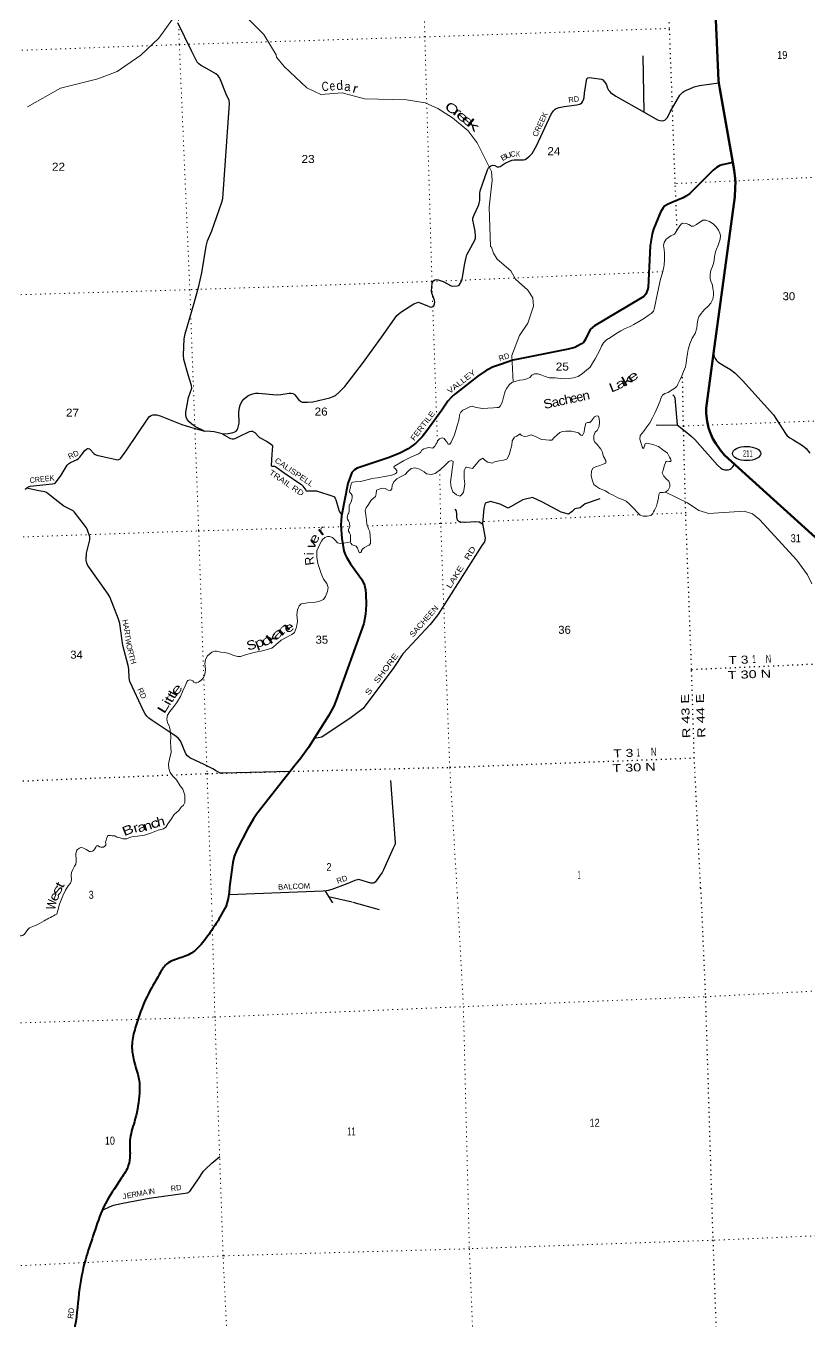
# Model space of a CAD drawing. Header units: feet. Extents: x 733631 to 986127, y 195788 to 388968.
# Drawn here: x 894360 to 911496, y 238528 to 266860 of the extents above; entities that cross this region are included whole.
import ezdxf
from ezdxf.enums import TextEntityAlignment as Align

# ---------------------------------------------------------------- set-up
doc = ezdxf.new("R2010")
doc.units = ezdxf.units.FT
doc.header["$LTSCALE"] = 70
doc.linetypes.add('DOTTED', pattern=[1.5, 0.3, -1.2])
for name, color, linetype, lineweight in [('17', 7, 'Continuous', 25), ('23', 7, 'Continuous', 70), ('26', 7, 'Continuous', 40), ('29', 7, 'Continuous', 25), ('39', 7, 'Continuous', 13), ('6', 7, 'DOTTED', 25), ('7', 7, 'DOTTED', 13)]:
    doc.layers.add(name, color=color, linetype=linetype, lineweight=lineweight)
for name, color, linetype in [('27', 7, 'Continuous'), ('30', 7, 'Continuous'), ('41', 7, 'Continuous')]:
    doc.layers.add(name, color=color, linetype=linetype)

msp = doc.modelspace()

# ---------------------------------------------------------------- linework, layer by layer
at = {"layer": '17'}
msp.add_ellipse((910128.92, 257505.9), major_axis=(309.24, -1), ratio=0.500121, dxfattribs=at)
at = {"layer": '23'}
for points in [[(909372.87, 268821.55), (909512.56, 265662.67), (909520.77, 265615.36)], [(909520.77, 265615.36), (909543.53, 265484.31), (909823.91, 263873.41)], [(909823.91, 263873.41), (909852.92, 263706.75), (909876.77, 263523.03), (909882.39, 263449.97), (909878.47, 263317.45), (909869.51, 263121.39), (909404, 259692.64)], [(909404, 259692.64), (909241.79, 258497.9), (909240.91, 258380.98), (909265.91, 258212.07), (909297.37, 258065.54), (909337.21, 257952.83), (909391.48, 257830.13), (909453.57, 257722.1), (909551.46, 257585.31), (909647.59, 257472.99), (912165.43, 255190.39)]]:
    msp.add_lwpolyline(points, dxfattribs=at)
at = {"layer": '26'}
msp.add_line((898584.64, 247315.24), (898732.99, 247580.58), dxfattribs=at)
msp.add_lwpolyline([(909823.91, 263873.41), (909595.93, 263823.72), (909542.67, 263807.68), (909472.36, 263764.71), (909397.35, 263702.83), (909248.48, 263555.42), (908887.86, 263196.62), (908813.78, 263140.85), (908739.93, 263101.71), (908489.67, 262995.1), (908409.37, 262961), (908334.87, 262913.94), (908302.65, 262882.31), (908241.67, 262781.71), (908089.21, 262410.21), (908059.43, 262309.71), (908020.36, 262047.33), (907974.06, 261140.02), (907962.05, 261083.92), (907922.97, 260993.01), (907878.58, 260943.31), (907809.27, 260899.99), (906802.33, 260299.75), (906760.83, 260268.87), (906708.05, 260219.91), (906597.94, 259993.48), (906558.62, 259937.27), (906513.69, 259903.55), (906437.85, 259858.59), (906371.83, 259824.13), (906226.5, 259787.86), (905129.13, 259571.95), (905016.63, 259545.56), (904741.26, 259453.7), (904567.46, 259392.13), (904500.06, 259361.22), (904429.85, 259324.69), (904249.51, 259194.57), (903747.39, 258801.97), (903674.37, 258740.15), (903588.76, 258649.75), (903456.72, 258456.88), (903132.34, 257998.27), (903028.72, 257870.45), (902890.81, 257734.12), (902722.31, 257610.47), (902538.63, 257514.59), (902305.78, 257421.04), (901604.62, 257184.64), (901548.39, 257149.61), (901491.04, 257089.61), (901400.1, 256850.6), (901268.09, 256143.34), (901253.51, 255941.24), (901270.36, 255648.98), (901318.09, 255379.21), (901343.38, 255294.9), (901372.04, 255237.31), (901463.61, 255089.05), (901711.77, 254751.76), (901769.7, 254625.86), (901787.11, 254524.92), (901795.07, 254435.63), (901801.14, 254198.95), (901787.05, 253989.38), (901752.36, 253789.78), (901149.58, 252113.81), (901093.73, 251976.27), (900976.97, 251764.06), (900545.77, 251074.05), (900376.78, 250843.36), (900244.96, 250680.75), (899411.17, 249624.01), (899336.01, 249515.05), (899208, 249288.11), (898978.67, 248854.03), (898919.68, 248691.05), (898887.2, 248562.36), (898812.96, 248027.85), (898807.35, 247909.82), (898784.88, 247769.32), (898734, 247584.27)], dxfattribs=at)
msp.add_spline([(898584.64, 247315.24), (898418.97, 247068.52), (898195.58, 246767.79), (898015.06, 246598.29), (897737.86, 246471.12), (897434.8, 246334.75), (897278.76, 246111.72), (897010.71, 245627.11), (896753.17, 244942.83), (896681.46, 244587.98), (896713.33, 244265.89), (896843.47, 243721.62), (896837.18, 243442.36), (896733.58, 242888.02), (896634.05, 242475.37), (896637.28, 242162.16), (896600.72, 241930.12), (896454.72, 241661.02), (896060.2, 241017.33), (895848.14, 240450.23), (895685.55, 239954), (895534.34, 239237.9), (895434.01, 238416.85), (895358.19, 238063.84), (895107.73, 237070.55), (894996.15, 236798.9), (894497.42, 235995.05), (893895.04, 235065.45), (893730.55, 234803.64), (893715.68, 234726.18), (893731.33, 234595.45), (893762.94, 234374.43), (893820.83, 233962.5), (893915.26, 233451.05), (894263.48, 233047.57), (894263.39, 233049.59), (894697.91, 232752.93), (895083.67, 232605.79), (895402.81, 232506.33), (895814.81, 232311.8), (896209.92, 232039.72), (896629.8, 231885.28)], degree=3, dxfattribs=at)
at = {"layer": '29'}
for p, q in [((907886.02, 264970.3), (907862.47, 266205.25)), ((908149.14, 258124.73), (908609.5, 258131.48)), ((900907.72, 247934.53), (901064.49, 247678.89)), ((900979.93, 247816.77), (901498, 247696.49)), ((901514.67, 247692.62), (902088.93, 247528.65))]:
    msp.add_line(p, q, dxfattribs=at)
for points in [[(898654.99, 257935.28), (898479, 257981.61), (898400.05, 257990.33), (898270.28, 257996.19), (898068.03, 258092.84), (897987.91, 258150.53), (897929.54, 258201.05), (897889.69, 258252.3), (897863.13, 258301.66), (897856.03, 258364.24), (897855.54, 258409.87), (897918.46, 258730.06), (897988.4, 258931.98), (897982.11, 258991.09), (897909.87, 259223.68), (897816.16, 259562.14), (897806.26, 259657.17), (897825.23, 260017.87), (897844.43, 260126.01), (898034.27, 260769.91), (898137.09, 261135.58), (898211.61, 261461.63), (898301.53, 262044.47), (898333.69, 262159.27), (898430.34, 262375.04), (898643.05, 263005.88), (898667.6, 263085.69), (898815.66, 265161.27), (898808, 265234.69), (898758.84, 265328.02), (898603.1, 265713.09), (898565.16, 265770.04), (898512.3, 265814.7), (898327.25, 265921.11), (898178.12, 266001.64), (898140.18, 266028.22), (898109.85, 266068.37), (897982.3, 266316.55), (897683.18, 266925.82)], [(904160.66, 262504.51), (904139.26, 262611.91), (904139.18, 262635.76), (904141.08, 262652.84), (904165.85, 262726.05), (904262.5, 262931.91), (904280.26, 262981.35), (904290.96, 263038.22), (904289.72, 263195.52), (904298.55, 263254.64), (904455.79, 263709.28), (904482.59, 263752.01), (904503.46, 263776.69), (904535.71, 263799.47), (904579.89, 263811.78), (904619.19, 263807.07), (904672.31, 263776.69), (904705.01, 263773.19), (904734.92, 263784.29), (904822.76, 263841.12), (904848.75, 263856.43), (904937.92, 263903.89), (904996.32, 263923.73), (905042.27, 263930.46), (905245.28, 263928.57), (905282.31, 263938.92), (905315.47, 263957.04), (905379.98, 264012.1), (905433.2, 264070.89), (905533.92, 264236.84), (905854.71, 264927.1), (905903.62, 265003.07), (905937.77, 265039.13), (905958.64, 265052.42), (906025.05, 265073.31), (906134.94, 265097.29), (906412.08, 265130.26), (906474.69, 265147.34), (906495.56, 265156.84), (906520.22, 265175.82), (906544.89, 265213.79), (906558.17, 265240.37), (906573.23, 265296.95), (906578.66, 265389.95), (906623.37, 265666.24), (906634.06, 265701.67), (906657.01, 265720.21), (906683.39, 265728.25), (906743.64, 265724.2), (906952.8, 265692.18), (906980.17, 265678.65), (907011.61, 265646.62), (907038.17, 265610.55), (907060.16, 265573.45), (907083.71, 265500.44), (907106.4, 265456.61), (907127.34, 265428.3), (907152.01, 265403.63), (907268.7, 265320.93), (907883.81, 264974.23)], [(907886.02, 264970.3), (908180.31, 264807.53), (908239.13, 264788.54), (908296.04, 264784.74), (908335.89, 264798.03), (908371.67, 264829.36), (908394.7, 264858.78), (908455.17, 264976.37), (908668.81, 265347.14), (908734.31, 265409.32), (908776.05, 265435.9), (908897.76, 265492.79), (908980.95, 265527.02), (909094.7, 265552.27), (909520.77, 265615.36)], [(898654.99, 257935.28), (898787.08, 257946.66), (898893.32, 257967.55), (898933.17, 257982.73), (898958.8, 257997.67), (898982.49, 258022.6), (898999.57, 258051.07), (899022.76, 258172.01), (899020.83, 258411.87), (899033.72, 258512.39), (899048.89, 258561.75), (899083.04, 258645.27), (899133.53, 258701.37), (899215.85, 258766.77), (899261.39, 258791.48), (899322.09, 258812.33), (899384.71, 258825.65), (899446.3, 258826.68), (899840.04, 258789.58), (899936.58, 258794.83), (900116.79, 258825.32), (900166.37, 258827.55), (900198.62, 258821.86), (900228.97, 258802.87), (900246.05, 258785.79), (900321.94, 258685.17), (900373.16, 258643.41), (900403.52, 258632.02), (900431.6, 258628.1), (900523.05, 258628.22), (900634.98, 258639.49), (901006.84, 258723.14), (901084.62, 258749.71), (901130.16, 258776.29), (901206.05, 258837.04), (901339.19, 258972.38), (901722.05, 259471.94), (902147.01, 260058.12), (902476.98, 260524.99), (902560.67, 260598.76), (902849.99, 260778.09), (902924.94, 260811.38), (902949.6, 260813.28), (902967.54, 260809.72), (903128.52, 260740.52), (903198.14, 260712.67), (903236.08, 260708.87), (903262.9, 260718.48), (903283.51, 260739.25), (903300.59, 260777.21), (903304.38, 260815.18), (903296.24, 260859.15), (903244.25, 261010), (903236.08, 261054.38), (903245.24, 261231.84), (903266.44, 261270.8), (903279.72, 261285.99), (903310.07, 261304.97), (903344.25, 261311.01), (903376.48, 261306.87), (903489.82, 261267.31), (903662.96, 261172.08), (903692.71, 261167.77), (903795.76, 261170.18), (903828.02, 261177.78), (903841.19, 261186.71), (903892.52, 261274.6), (903905.04, 261322.74), (903964.65, 261664.23), (903991.19, 261796.66), (904009.77, 261851.82), (904179.59, 262170.16), (904194.2, 262214.31), (904197.99, 262252.28), (904187.83, 262368.15), (904160.66, 262504.51)], [(909404, 259692.64), (909419.67, 259626.54), (909440.54, 259580.98), (909469, 259541.12), (909498.46, 259513.72), (909636.17, 259425.3), (909778.24, 259345.59), (909868.07, 259270.64), (910036.01, 259102.96), (910717.93, 258350.01), (910977.24, 257940.81), (911019.46, 257894.1), (911072.1, 257845.89), (911136.83, 257808.77), (911351.4, 257677.51), (911428.77, 257614.29), (911511.18, 257511.47)], [(908515.54, 258790.47), (908544.14, 258759.02), (908559.26, 258723.92), (908609.5, 258131.48)], [(894343.74, 256722.16), (894371.26, 256748.74), (894400.66, 256767.72), (894415.84, 256776.26), (894455.75, 256788.03), (894945.2, 256839.89), (894985.05, 256849.38), (894998.33, 256858.87), (895032.47, 256893.04), (895128.03, 257032.74), (895260.14, 257248.04), (895295.23, 257282.41), (895336.03, 257312.59), (895480.22, 257375.24), (895511.6, 257397.23), (895539.04, 257422.7), (895604.57, 257516.45), (895645.28, 257563.18), (895687.02, 257603.04), (895707.89, 257612.53), (895722.83, 257614.65), (895747.73, 257606.84), (895764.81, 257595.45), (895842.59, 257506.22), (895876.76, 257484.63), (895908.99, 257472.06), (896075.31, 257431.28), (896335.87, 257373.34), (896375.71, 257369.55), (896395.25, 257373.43), (896421.24, 257388.53), (896436.42, 257401.82), (896568.4, 257585.06), (897034.25, 258282.01), (897066.3, 258316.84), (897098.55, 258339.62), (897134.6, 258352.91), (897159.86, 258354.34), (897218.08, 258351.02), (897298.37, 258330.48), (897774.35, 258140.69), (897957.99, 258083.35), (898270.28, 257996.19)], [(908609.5, 258131.48), (908785.99, 257994.43), (908911.23, 257893.37), (908992.92, 257814.43), (909489.58, 257252.57), (909561.96, 257183.38), (909603.7, 257162.5), (909644.11, 257150.81), (909692.86, 257145.42), (909728.91, 257149.21), (909766.85, 257164.4), (909788.26, 257175.6), (909823.77, 257211.86), (909866.91, 257274.16)], [(898654.99, 257935.28), (898804.15, 257847.95), (898838.3, 257834.66), (898870.47, 257826.24), (898908.5, 257825.17), (898938.86, 257832.76), (899043.02, 257888.63), (899253.8, 257988.44), (899280.36, 257996.04), (899312.28, 257995.81), (899342.97, 257980.85), (899367.63, 257961.87), (899447.47, 257877.03), (899471.98, 257859.35), (899638.78, 257766.88), (899709.13, 257718.87), (899743.28, 257692.29), (899752.77, 257679), (899752.82, 257667.28), (899737.42, 257491.15), (899728.1, 257244.27), (899744.38, 257231.36), (899798.3, 257227.18), (899827.89, 257217.06), (900008.22, 257084.22), (900394.03, 256820.92), (900408.26, 256807.64), (900418.53, 256794.63), (900481.3, 256701.32), (900491.74, 256691.84), (900506.78, 256685.78), (900690, 256691.84), (900716.61, 256689.4), (901077.75, 256574.98), (901094.11, 256566.55), (901104.54, 256557.05), (901125.41, 256532.37), (901151.5, 256473.52), (901206.21, 256268.36), (901213.64, 256246.67), (901224.07, 256229.58), (901271.38, 256160.98)], [(900143.47, 250552.12), (898675.89, 250512.45), (898609.26, 250516.17), (898505.95, 250570.84), (898452.93, 250608.58), (898260.21, 250706.57), (898053.8, 250795.86), (897948.38, 250852.37), (897895.26, 250894.15), (897861.11, 250939.7), (897741.7, 251221.04), (897701.76, 251273.83), (897643.67, 251323.39), (897470.5, 251434.38), (897123.86, 251662.38), (897051.02, 251716.15), (897007.38, 251761.71), (896971.34, 251809.17), (896933.25, 251879.43), (896636.55, 252521.08), (896618.46, 252589.39), (896610.87, 252786.82), (896594.82, 252870), (896482.07, 253306.39), (896411.42, 253789.08), (896387, 253884.08), (896193.49, 254370.06), (896146.04, 254450.32), (895713.84, 255055.47), (895690.73, 255108.53), (895677.45, 255174.97), (895684.31, 255322.29), (895759.03, 255617.29), (895760.93, 255649.56), (895755, 255684.46), (895702.12, 255848.9), (895686.94, 255879.27), (895666.94, 255910.27), (895413.76, 256232.37), (895396.69, 256249.46), (895376.7, 256261.85), (895192.45, 256352.16), (895055.95, 256456.77), (894850.29, 256627.24), (894809.94, 256651.11), (894770.61, 256667.1), (894640.5, 256687.66), (894372.1, 256749.28)], [(906914.62, 256515.28), (906592.89, 256407.7), (906486.42, 256316.09), (906370.17, 256298.64), (906314.57, 256239.62), (906234.79, 256179.48), (906069.18, 256220.25), (905664.21, 256443.55), (905443.19, 256542.25), (905235.68, 256492.36), (904909.62, 256309.97), (904733.63, 256396.63), (904522.79, 256453.46), (904407.25, 256421.92), (904377.03, 256299.54), (904348.75, 255977.64), (904405.39, 255653.6), (904391.39, 255570.28), (904334.78, 255491.05), (903372.87, 253974.78), (903203.65, 253765.34), (902603.72, 253124.72), (902408.92, 252821.36), (901741.01, 251925.56), (901475.99, 251733.89), (900833.24, 251303.01), (900671.47, 251275.2)], [(904351.21, 255963.55), (904278.33, 256000.92), (904200.32, 256008.98), (904095.05, 256003.07), (903930.74, 255996.19), (903876.84, 256006.43), (903830.3, 256015.76), (903801.5, 256049.59), (903790.32, 256116), (903789.36, 256174.51), (903780.03, 256251.03), (903751.17, 256288.9)], [(902336.97, 250350.01), (902441.22, 248995.79), (902439.02, 248967.29), (902431.44, 248944.51), (902398.82, 248874.87), (902184.8, 248395.88), (902152.97, 248341.3), (901999.86, 248132.61), (901979.91, 248116.83), (901960.94, 248109.23), (901938.17, 248105.44), (901904.07, 248110.05), (901664.21, 248181.66), (901638.41, 248185.17), (901611.85, 248183.27), (901559.85, 248168.79), (901399.89, 248096.89), (901052.87, 247970), (900970.6, 247945.97), (900928.87, 247938.38), (900867.02, 247931.19), (898804.7, 247854.1)], [(896033.71, 240952.32), (896188.06, 241030.71), (896278.92, 241065.34), (896482.26, 241108.62), (897053.36, 241216.84), (897892.7, 241333.72), (897944.61, 241364.02), (897974.9, 241402.98), (898122, 241619.41), (898243.14, 241805.55), (898295.06, 241861.82), (898429.18, 241983.02), (898606.56, 242125.87)]]:
    msp.add_lwpolyline(points, dxfattribs=at)
at = {"layer": '39'}
for points in [[(897570.63, 267009.4), (897268.02, 266593.45), (896871.39, 266215.78), (896356.21, 265858.52), (895933.92, 265698.41), (895118.1, 265497.05), (894394.79, 265089.18)], [(905023.88, 259066.95), (904991.28, 259651.33), (905158.53, 260086.94), (905341.03, 260354.98), (905468.75, 260730.13), (905452.83, 260914.46), (905345.3, 261078.2), (905074.85, 261319.49), (904966.64, 261500.05), (904670.33, 261757.07), (904589.31, 261888.3), (904550.29, 262021.27), (904524.43, 262037.03), (904498.03, 262893.54), (904558.1, 263484.55), (904550.27, 263677.62), (904230.54, 264303.64), (904034.99, 264564.76), (903695.67, 264845.25), (903376.22, 265050.88), (903093.74, 265173.93), (902687.39, 265241.49), (901770.05, 265263.08), (901277.05, 265394.4), (900816.05, 265358.82), (900507.35, 265506.02), (900009.09, 265973.45), (899841.07, 266176.83), (899839.01, 266227.2), (899568.76, 266670.26), (899174.3, 267066.21)], [(905940.1, 259160.75), (906055.61, 259146.46), (906136.64, 259137.06), (906245.36, 259144.76), (906341.71, 259160.12), (906443.64, 259189.8), (906540.25, 259257.67), (906622.67, 259327.08), (906705.17, 259394.48), (906758.84, 259479.08), (906813.98, 259579.89), (906863.35, 259672.43), (906914.8, 259763.01), (906954.01, 259857.23), (907000.02, 259929.46), (907064.45, 259994.23), (907151.59, 260043.6), (907267.95, 260124.26), (907376.65, 260192.54), (907471.85, 260242.18), (907583.38, 260286.32), (907662.59, 260331.4), (907785.34, 260402.17), (907892.16, 260466.34), (907977.01, 260523.72), (908042.18, 260566.3), (908092.9, 260618.5), (908112.63, 260691.86), (908133.1, 260803.62), (908153.64, 260913.36), (908194.45, 261080.33), (908239.96, 261287.84), (908293.87, 261485.54), (908323.47, 261625.88), (908335.47, 261749.47), (908331.07, 261880.59), (908324.19, 261965.18), (908313.15, 262053.66), (908322.88, 262124.67), (908366.94, 262194.81), (908467.51, 262264.84), (908548.87, 262305.94), (908625.78, 262419.6), (908663.93, 262485.51), (908700.88, 262527.14), (908722.45, 262546.04), (908807.51, 262536.78), (908866.65, 262518.58), (908920.48, 262477.98), (908962.95, 262475.37), (909034.3, 262514.12), (909172.42, 262607.62), (909234.98, 262607.7), (909314.68, 262578.07), (909397.14, 262526.32), (909459.85, 262461.79), (909510.73, 262388.78), (909540.98, 262329.21), (909557.05, 262271.19), (909547.46, 262196.14), (909529.47, 262130.92), (909507.51, 262063.54), (909472.19, 261973.49), (909447.95, 261914.11), (909429.16, 261812.51), (909415.6, 261735.31), (909401.91, 261662.15), (909381.9, 261596.85), (909355.78, 261533.37), (909339.53, 261476.28), (909329.6, 261411.32), (909328.14, 261334.54), (909344.49, 261268.44), (909374.47, 261216.95), (909391.69, 261124.63), (909402.8, 261034.13), (909401, 260967.42), (909387.65, 260884.18), (909348.16, 260798.03), (909278.16, 260718.94), (909203.59, 260655.85), (909133.8, 260570.7), (909085.77, 260498.41), (909061.94, 260426.92), (909046.97, 260331.51), (909041.82, 260244.49), (909003.14, 260134.14), (908933.96, 260030.84), (908889.64, 259908.19), (908847.41, 259783.58), (908838.22, 259696.43), (908819.3, 259598.86), (908806.76, 259491.41), (908789.58, 259401.97), (908750.56, 259301.71), (908709.33, 259207.43), (908671.78, 259123.37), (908626.79, 259020.88), (908600.26, 258969.5), (908535.23, 258922.89), (908466.23, 258874.12)], [(901465.4, 255571.12), (901462.14, 255728.53), (901442.57, 255770.28), (901415.01, 255809.74), (901417.76, 255848.2), (901448.32, 255899.72), (901439.23, 255990.29), (901415.7, 256029.89), (901394.19, 256069.55), (901390.96, 256105.79), (901399.82, 256142.44), (901408.47, 256185.14), (901427.89, 256208.01), (901435, 256236.52), (901431.35, 256345.45), (901434.5, 256371.81), (901474.33, 256447.87), (901492.86, 256496.96), (901501.45, 256541.68), (901496, 256583.9), (901478.52, 256623.7), (901449.29, 256653.01), (901440.48, 256674.93), (901461.22, 256778.62), (901480.55, 256864.09), (901514.34, 256879.36), (901564.6, 256885.09), (901689.38, 256895.34), (901757.3, 256915.8), (901863.46, 256939.57), (901929.51, 256955.92), (902049.98, 256974.11), (902206.34, 257005.62), (902334.87, 257024.08), (902408.85, 257044.74), (902440.63, 257059.95), (902460.38, 257072.73), (902477.71, 257097.55), (902476.69, 257127.8), (902449, 257171.3), (902418.02, 257192.47), (902407.53, 257204.24), (902411.02, 257220.51), (902424.8, 257231.07), (902620.77, 257344.69), (902797.33, 257435.45), (902948.57, 257499.1), (902989.96, 257528.76), (903024.55, 257580.41), (903064.05, 257605.98), (903119.88, 257626.03), (903174.11, 257633.91), (903220.74, 257627.4), (903261.26, 257622.7), (903304.19, 257666.56), (903338.91, 257714.17), (903360.01, 257747.19), (903368.87, 257783.84), (903411.93, 257823.66), (903467.63, 257847.75), (903510.57, 257831.02), (903546.59, 257779.72), (903569.51, 257758.28), (903597.34, 257710.75), (903637.66, 257712.1), (903664.46, 257755.41), (903739.74, 257917.48), (903841.19, 258262.18), (903848.29, 258351.28), (903872.6, 258408.64), (903917.61, 258450.54), (903967.19, 258476.44), (904028.74, 258506.79), (904090.48, 258531.08), (904126.43, 258542.38), (904189.73, 258520.28), (904264.85, 258506.65), (904348.04, 258493.29), (904463.01, 258495.14), (904591.82, 258505.53), (904660.28, 258509.85), (904706.51, 258515.44), (904739.9, 258542.82), (904781.54, 258625), (904806.04, 258736.89), (904847.94, 258871.59), (904884.14, 258935.41), (904930.08, 259009.65), (904995.11, 259056.27), (905066.87, 259082.91), (905156.77, 259110.17), (905237.27, 259116.92), (905321.32, 259137.92), (905382.86, 259168.26), (905431.5, 259222.4), (905489.14, 259248.57), (905559.76, 259248.93), (905649.47, 259221.65), (905719.16, 259189.67), (905819.01, 259160.71), (905940.1, 259160.75)], [(908466.23, 258874.12), (908410.74, 258843.98), (908340.86, 258821.43), (908289.6, 258785.38), (908259.11, 258731.85), (908235.41, 258656.33), (908175.3, 258523.04), (908117.14, 258391.84), (908072.28, 258285.32), (908013.31, 258178.33), (907947.68, 258089.28), (907897.64, 258016.92), (907851.29, 257954.78), (907800.64, 257900.57), (907795.22, 257821.63), (907820.78, 257721.51), (907841.35, 257649.5), (907862.66, 257615.89), (907876.23, 257632.5), (907891.27, 257665.32), (907911.69, 257718.51), (907937.42, 257733.51), (907982.17, 257722.9), (908079.74, 257701.95), (908200.23, 257659.55), (908293.58, 257583.93), (908396.74, 257516.72), (908409.85, 257486.87), (908440.1, 257427.3), (908463.56, 257389.72), (908472.43, 257365.79), (908474.99, 257349.72), (908465.59, 257329.21), (908431.25, 257330.07), (908398.8, 257335.04), (908368.56, 257334.02), (908358.75, 257325.61), (908351.37, 257305.17), (908331.09, 257247.94), (908302.29, 257143.98), (908284.22, 257080.77), (908316.83, 257011.19), (908371.41, 256948.4), (908427.59, 256897.78), (908447.83, 256835.86), (908447.85, 256775.28), (908409.83, 256705.34), (908348.9, 256656.84), (908302.67, 256651.25), (908264.17, 256656.01), (908230.03, 256650.82), (908211.23, 256609.8), (908203.59, 256536.84), (908180.56, 256441.16), (908155.32, 256351.45), (908115.69, 256269.34), (908094.74, 256232.28), (908067.94, 256188.97), (908030.99, 256147.34), (907950.56, 256138.58), (907868.05, 256131.77), (907839.42, 256142.92), (907800.58, 256157.77), (907738.22, 256212.22), (907656.15, 256312.45), (907564.48, 256398.22), (907489.74, 256460.33), (907409.77, 256498.03), (907309.58, 256537.07), (907206.76, 256594.2), (907114.56, 256635.53), (907042.11, 256689.63), (906909.13, 256743.73), (906843.27, 256781.9), (906783.32, 256824.31), (906758.3, 256908.29), (906730.53, 257014.39), (906735.14, 257117.53), (906767.18, 257185.25), (906822.6, 257217.41), (906914.45, 257246.75), (906988.29, 257271.45), (907046, 257295.6), (907050.09, 257354.31), (907000.75, 257441.5), (906964.91, 257547.33), (906940.77, 257605.08), (906938.82, 257603), (906858.84, 257701.28), (906806.62, 257754.05), (906782.62, 257807.77), (906787.7, 257896.79), (906813.42, 257972.38), (906860.51, 258012.33), (906900.07, 258096.46), (906912.95, 258193.83), (906900.23, 258272.16), (906888.33, 258326.29), (906847.74, 258333), (906798.09, 258309.11), (906736.43, 258222.22)], [(906736.43, 258222.22), (906699.28, 258186.64), (906646.87, 258184.88), (906613.07, 258169.61), (906582.93, 258045.41), (906571.19, 257974.33), (906541.37, 257900.63), (906504.95, 257903.44), (906450.72, 257956.14), (906361.01, 257983.42), (906294.01, 257995.3), (906237.5, 257995.42), (906173, 257993.25), (906098.48, 257988.73), (906044.8, 257964.71), (905983.93, 257914.19), (905919.37, 257853.46), (905864.62, 257801.13), (905808.25, 257797.21), (905735.34, 257804.86), (905642.14, 257815.86), (905554.11, 257853.29), (905472.13, 257890.92), (905416.89, 257913.3), (905327.06, 257884.02), (905264.64, 257879.91), (905199.05, 257910.01), (905171.96, 257935.35), (905098.87, 257888.47), (905047.34, 257860.48), (904999.45, 257784.15), (904988.65, 257684.83), (904956.56, 257558.55), (904937.03, 257479.13), (904885.78, 257382.49), (904811.81, 257361.83), (904717.47, 257346.54), (904615.21, 257326.95), (904559.71, 257296.81), (904468.19, 257317.96), (904410.6, 257350.36), (904358.45, 257401.11), (904285.08, 257362.29), (904213.34, 257275.06), (904131.86, 257177.41), (904062.84, 257189.22), (904001.76, 257205.34), (903979.99, 257192.5), (903949.64, 257134.93), (903948.31, 257054.11), (903951.49, 256959.3), (903965.5, 256842.64), (903950.67, 256743.19), (903931.2, 256661.76), (903896.75, 256606.07), (903855.43, 256574.39), (903779.76, 256604.16), (903701.07, 256664.11), (903661.26, 256767.79), (903649.27, 256884.51), (903668.19, 257042.67), (903686.37, 257162.43), (903703.48, 257253.88), (903706.89, 257332.75), (903663.74, 257355.53), (903614.23, 257327.62), (903531.93, 257254.17), (903434.26, 257157.99), (903312.05, 257071.08), (903228.07, 257048.06), (903126.6, 257064.84), (903074.92, 257101.47), (902968, 257160.48), (902878.02, 257195.83), (902785.84, 257176.57), (902715.44, 257109.58), (902655.04, 257044.95), (902557.76, 256997.25), (902472.5, 256951.97), (902410.23, 256883.23), (902370.4, 256807.17), (902368.94, 256730.39), (902337.7, 256699.04), (902283.08, 256703.26), (902219.37, 256737.47), (902154.39, 256749.42), (902088.48, 256729.03), (902066.64, 256718.2), (902028.75, 256704.81), (902023.39, 256623.85), (902007.21, 256564.74), (901917.06, 256484.97), (901855.6, 256392.03), (901803.61, 256317.58), (901781.38, 256258.27), (901798.67, 256163.93), (901814.69, 256047.34), (901817.67, 255958.59), (901853.3, 255858.81), (901885.64, 255797.3), (901895.21, 255692.61)], [(911558.59, 254654.81), (911458.1, 254852.5), (911226.58, 255171), (910408.49, 256062.6), (910260.71, 256182.74), (910073.32, 256242.4), (909301.78, 256194.28), (909080.5, 256260.98), (908838.3, 256427.67), (908354.29, 256661.13)], [(897900.3, 252539.16), (897944.24, 252552.76), (897974.61, 252549.74), (898009.56, 252530.72), (898036.71, 252503.36), (898067.42, 252490.26), (898101.69, 252491.41), (898137.57, 252504.73), (898194.54, 252551.08), (898221.94, 252576.23), (898247.13, 252607.37), (898267.82, 252652.5), (898283.93, 252713.62), (898287.88, 252776.36), (898279.19, 252854.82), (898271.18, 252913.12), (898286.76, 252990.38), (898328.4, 253072.56), (898381.27, 253120.79), (898424.39, 253158.59), (898496.29, 253181.2), (898532.5, 253184.44), (898626.04, 253163.35), (898707.15, 253151.94), (898804.65, 253133.01), (898884.55, 253097.32), (898939.72, 253076.96), (898996.5, 253068.78), (899053.14, 253064.62), (899144.99, 253093.96), (899266.94, 253128.36), (899382.91, 253160.53), (899535.23, 253191.91), (899669.27, 253226.71), (899739.28, 253245.22), (899876.66, 253360.91), (899945.32, 253419.76), (900042.34, 253475.53), (900175.23, 253544.62), (900238.31, 253589.15), (900276.79, 253705.55), (900302.56, 253839.71), (900287.81, 253978.55), (900300.35, 254086.01), (900341.72, 254176.25), (900382.83, 254213.99), (900519.3, 254236.75), (900652.13, 254247.28), (900772.54, 254267.48), (900871.84, 254315.25), (900918.05, 254381.43), (900956.93, 254485.73), (900970.15, 254573.01), (900941.04, 254658.86), (900871.2, 254755.47), (900818.56, 254880.93), (900780.57, 254990.72), (900744.66, 255098.56), (900723.93, 255235.19), (900727.26, 255376.66), (900785.48, 255505.85), (900825.11, 255587.96), (900848.08, 255625.08), (900903.17, 255667.32), (900960.81, 255693.49), (901005.23, 255692.97), (901068.6, 255668.85), (901127, 255612.25), (901179.43, 255553.43), (901238.43, 255539.25), (901315.03, 255541.83), (901393.24, 255556.58), (901465.4, 255571.12)], [(901895.21, 255692.61), (901900.33, 255599.88), (901896.45, 255535.13), (901871.4, 255499.96), (901817.72, 255475.94), (901770.08, 255452.12), (901730.85, 255418.49), (901703.78, 255383.25), (901702.57, 255358.98), (901687.06, 255340.28), (901669.05, 255335.63), (901648.69, 255341.01), (901637.46, 255374.96), (901615.2, 255436.82), (901587.51, 255480.31), (901540.54, 255496.91), (901495.78, 255507.52), (901470.31, 255545.03), (901465.4, 255571.12)], [(895034.3, 247432.01), (895059.72, 247506.83), (895091.76, 247648.49), (895168.39, 247830.8), (895228.9, 247951.98), (895284.25, 248046.74), (895336.78, 248105.05), (895353.57, 248146), (895358.06, 248192.6), (895351.25, 248275.17), (895359.03, 248344.1), (895385.29, 248403.54), (895423.1, 248479.53), (895449.83, 248524.86), (895457.75, 248589.75), (895461.76, 248650.47), (895451.87, 248704.66), (895450.18, 248755.09), (895459.38, 248781.65), (895473.88, 248830.61), (895485.5, 248845.14), (895530.92, 248874.94), (895558.67, 248890.01), (895603.28, 248883.43), (895648.51, 248858.7), (895675.26, 248843.44), (895716.39, 248820.59), (895751.33, 248801.57), (895773.71, 248796.26), (895815.84, 248803.74), (895841.36, 248824.79), (895868.5, 248858.02), (895889.46, 248895.07), (895906.65, 248923.92), (895940.99, 248923.06), (895971.9, 248903.9), (896000.39, 248896.78), (896026.6, 248897.66), (896058.99, 248894.71), (896086.6, 248913.82), (896107.96, 248938.77), (896110.98, 248969.16), (896103.71, 249005.27), (896116.33, 249050.12), (896125.46, 249078.7), (896136.48, 249111.38), (896141.71, 249135.79), (896155.35, 249150.39), (896179.61, 249149.18), (896211.93, 249148.25), (896248.48, 249141.4), (896307.07, 249139.33), (896352.23, 249116.62), (896419.5, 249096.67), (896480.58, 249080.55), (896537.29, 249074.38), (896571.63, 249073.51), (896597.29, 249090.53), (896651.04, 249112.53), (896713.06, 249128.75), (896803.57, 249137.86), (896956.22, 249159.15), (897107.93, 249208.68), (897255.28, 249268.16), (897367.35, 249296.16), (897422.71, 249330.33), (897466.7, 249402.49), (897537.9, 249505.86), (897607.09, 249609.16), (897703.15, 249693.17), (897757.16, 249767.69), (897810.1, 249813.89), (897840.52, 249869.44), (897838.22, 249938.03), (897835.04, 250032.83), (897796.37, 250162.8), (897735.34, 250237.49), (897652.26, 250367.98), (897572.89, 250448.11), (897519.72, 250529.12), (897490.47, 250619.01), (897477.21, 250713.48), (897501.98, 250817.3), (897541.12, 250974.12), (897531.48, 251080.82), (897521.51, 251197.62), (897528.07, 251302.85), (897523.21, 251387.51), (897516.68, 251462.01), (897491.66, 251545.98), (897461, 251617.65), (897440.09, 251699.75), (897457.61, 251779.09), (897507.31, 251861.54), (897571.26, 251940.43), (897660.06, 252060.55), (897740.53, 252188.46), (897794.72, 252317.51), (897849.19, 252438.49), (897879.14, 252508.16), (897900.3, 252539.16)]]:
    msp.add_lwpolyline(points, dxfattribs=at)
msp.add_spline([(895035.29, 247432.55), (894760.15, 247282.93), (894544.72, 247174.6), (894410.46, 247104.12), (894283.39, 246959.16), (894145.52, 246973.44), (893915.17, 246931.17), (893823.3, 246860.5), (893744.04, 246727.21)], degree=3, dxfattribs=at)
at = {"layer": '6'}
for points in [[(908609.03, 262394.85), (908566.29, 263411.18), (908442.32, 266805.76), (908245.14, 272165.74), (908151.46, 274092.3), (908020.18, 277464.43), (907932.43, 279418.34), (907728.67, 284108.75), (907572.94, 289412.69), (907383.92, 293924.39)], [(909122.72, 248000.85), (908983.77, 250845.98), (908924.85, 252782.69), (908795.98, 256203.36), (908746.27, 258106.04), (908726.31, 259246.25)], [(908924.85, 252782.69), (913976.6, 253007.1), (914321.77, 253004.57), (919305.72, 253204.49), (922438, 253332.61)], [(892570.66, 250283.82), (893035.43, 250293.49), (898323.69, 250505.67), (903632.67, 250641.8), (908983.77, 250845.98)], [(909122.72, 248000.85), (909225.65, 245623.49), (909389.7, 240295.51), (909581.57, 235025.34), (909710.98, 229752.48), (909958.45, 224456.4), (910189.05, 219129.88)]]:
    msp.add_lwpolyline(points, dxfattribs=at)
at = {"layer": '7'}
msp.add_line((908062.32, 256182.64), (908795.98, 256203.36), dxfattribs=at)
for points in [[(903364.94, 257780.21), (903243.87, 261269.27), (903088.67, 266617.65), (902930.31, 271939.66), (902719.41, 277263.95), (902470.84, 283891.55), (902253.96, 289213.62), (902043.78, 293707.75)], [(896785.73, 293495.69), (896943.74, 288934.07), (897139.97, 283686.02), (897382.22, 277066.29), (897517.65, 271826.3), (897716.13, 266451.11), (897946.46, 261089.1), (898139.61, 255812.68), (898323.69, 250505.67), (898427.38, 247568.28)], [(891143.23, 266201.87), (892489.67, 266261.21), (897716.13, 266451.11), (903088.67, 266617.65), (908442.32, 266805.76)], [(921999.05, 263963.64), (918859.32, 263864.36), (913543.51, 263631.06), (908566.29, 263411.18)], [(908292.83, 261481.74), (903243.87, 261269.27), (897946.46, 261089.1), (892658.31, 260933.48), (891355.81, 260875.55)], [(908746.27, 258106.04), (913762.75, 258298.98), (919076.81, 258524.13), (922218.94, 258638.27)], [(903802.96, 247785.06), (903632.67, 250641.8), (903435.61, 255974.63), (903412.65, 257142.62)], [(901831.21, 255920.67), (903435.61, 255974.63), (907788.67, 256168.17)], [(891567.51, 255571.46), (892830.1, 255632.11), (898139.61, 255812.68), (901447.52, 255907.65)], [(903802.96, 247785.06), (903931.95, 245405.62), (904062.3, 240110.56), (904277.37, 234817.13), (904425.21, 229490.48), (904685.12, 224186.85), (904859.97, 218984.68), (905078.63, 213701.51), (905295.33, 208369.73), (905499.68, 203043.49), (905562.5, 201880.46)], [(900286.15, 201667.7), (900199.97, 202871.86), (899980.75, 208215.66), (899754.15, 213542.96), (899525.49, 218823.68), (899351.38, 223961.19), (899161.86, 229318.4), (898937.19, 234647.8), (898673.08, 239955.3), (898495.36, 245177.56), (898427.38, 247568.28)], [(892669.17, 244993.57), (893299.84, 245024.57), (898495.36, 245177.56), (903931.95, 245405.62), (909225.65, 245623.49), (914553.39, 245895.38), (919976.13, 246116.78), (922730.59, 246246.26)], [(922952.35, 240875.51), (920152.05, 240746.87), (914789.67, 240530.09), (909389.7, 240295.51), (904062.3, 240110.56), (898673.08, 239955.3), (893481.76, 239703.43), (892202.49, 239661.73)]]:
    msp.add_lwpolyline(points, dxfattribs=at)

# ---------------------------------------------------------------- texts
at = {"layer": '17', "width": 0.55}
msp.add_text('211', height=140, dxfattribs=at).set_placement((910154.96, 257437.59), align=Align.CENTER)
at = {"layer": '27'}
msp.add_text('RD', height=120, rotation=18.448, dxfattribs=at).set_placement((904726.22, 259522.47))
for s, rotation, width, p in [('VALLEY', 38.021, 1.2, (903637.19, 258805.51)), ('FERTILE', 52.524, 1.15, (902857.39, 257774.22)), ('RD', 82.243, 0.9, (895388.14, 238573.01))]:
    msp.add_text(s, height=120, rotation=rotation, dxfattribs=dict(at, width=width)).set_placement(p)
at = {"layer": '30'}
for s, rotation, width, p in [('RD', 6.784, 0.85, (906353.13, 265193.75)), ('B', 30.501, 1.35, (904847.31, 263934.36)), ('U', 23.024, 1.1, (904938.51, 263974.88)), ('C', 7.467, 0.8, (905022.2, 263999.06)), ('K', 359.467, 0.65, (905126.34, 264001.27)), ('CALISPELL', 325.688, 1.15, (900197.31, 257047.69)), ('CREEK', 6.048, 0.95, (894717.99, 256886.56)), ('TRAIL RD', 325.688, 1.2, (900030.51, 256813.73)), ('LAKE   RD', 57.609, 1.35, (903929.65, 254983.84)), ('SACHEEN', 48.498, 1.1, (903112.07, 253798.39)), ('H', 281.416, 0.8, (896477.06, 253804.51)), ('A', 278.327, 0.9, (896495.94, 253699.67)), ('R', 278.327, 0.8, (896514.69, 253588.42)), ('W', 278.327, 0.7, (896541.79, 253381.69)), ('O', 284.487, 0.9, (896566.15, 253260.8)), ('R', 284.487, 0.9, (896595.23, 253148.22)), ('T', 284.487, 1.15, (896616.73, 253050.83)), ('H', 284.487, 0.85, (896648.79, 252945.26)), ('S   SHORE', 53.292, 1.35, (902189.76, 252644.55)), ('RD', 294.816, 1.05, (896845.12, 252236.81)), ('A', 10.73, 0.95, (896977.71, 241283.93)), ('N', 7.928, 0.8, (897131.58, 241308.5)), ('E', 10.73, 0.9, (896631.91, 241218.4)), ('R', 10.73, 0.85, (896738.2, 241238.55)), ('M', 10.73, 0.85, (896856.57, 241260.97))]:
    msp.add_text(s, height=120, rotation=rotation, dxfattribs=dict(at, width=width)).set_placement(p, align=Align.CENTER)
for s, rotation, p in [('CREEK', 65.074, (905662.96, 264680.59)), ('RD', 23.485, (895422.91, 257426.66)), ('T', 278.327, (896525.82, 253490.46)), ('RD', 20.085, (901294.86, 248133.02)), ('BALCOM', 2.141, (900230.35, 247977.44)), ('I', 7.928, (897068.93, 241299.78)), ('J', 10.73, (896528.39, 241198.79))]:
    msp.add_text(s, height=120, rotation=rotation, dxfattribs=at).set_placement(p, align=Align.CENTER)
at = {"layer": '30', "width": 0.9}
msp.add_text('RD', height=120, rotation=7.928, dxfattribs=at).set_placement((897536.12, 241364.84))
at = {"layer": '41'}
for s, rotation, width, p in [('C', 4.413, 0.8, (900915.81, 265436.73)), ('e', 4.413, 0.8, (901072.36, 265448.31)), ('a', 355.606, 0.9, (901388.38, 265436.54)), ('r', 345.084, 1.2, (901544.49, 265395.61)), ('C', 327.231, 1.4, (903618.63, 264978.08)), ('r', 327.231, 1.75, (903745.74, 264896.26)), ('e', 320.422, 1.8, (903854.6, 264800.08)), ('e', 320.422, 1.8, (903970.67, 264708.74)), ('k', 320.422, 2.05, (904082.13, 264615.39)), ('e', 32.442, 1.55, (907690.76, 259113.81)), ('L', 22.147, 1.3, (907258.27, 258874.56)), ('a', 25.985, 1.45, (907412.01, 258947.51)), ('k', 29.017, 1.65, (907556.79, 259026.82)), ('S', 12.144, 1.1, (905803.58, 258500.2)), ('a', 12.144, 1.1, (905965.24, 258534.97)), ('c', 12.144, 1.15, (906105.34, 258565.13)), ('h', 12.144, 1.1, (906244.66, 258595.11)), ('n', 12.144, 1.1, (906634.17, 258678.92)), ('r', 37.479, 1.95, (900885.15, 255741.7)), ('v', 65.741, 1.4, (900697.26, 255480.45)), ('e', 64.236, 1.35, (900754.14, 255601.96)), ('k', 36.756, 1.95, (899806.4, 253397.6)), ('a', 40.601, 1.95, (899927.34, 253493.38)), ('n', 41.197, 2, (900054.37, 253590.54)), ('e', 27.47, 1.4, (900159.1, 253615.13)), ('S', 15.504, 1.2, (899319.5, 253223.72)), ('p', 21.396, 1.35, (899500.57, 253278.84)), ('o', 36.611, 1.7, (899680.52, 253338.75)), ('e', 54.298, 1.65, (897731.37, 252286.98)), ('t', 60.564, 1.4, (897577.07, 252081.24)), ('t', 60.564, 1.4, (897633.44, 252163.58)), ('l', 62.517, 1.15, (897670.54, 252212.22)), ('L', 58.919, 1.6, (897448.01, 251898.74)), ('i', 60.355, 1.3, (897526.03, 252013.04)), ('B', 22.259, 1.4, (896627.79, 249178.65)), ('r', 17.569, 1.25, (896792.61, 249224.44)), ('a', 17.948, 1.25, (896919.71, 249241.13)), ('n', 18.081, 1.25, (897052.73, 249269.26)), ('c', 21.982, 1.4, (897213.05, 249325.1)), ('h', 14.028, 1.15, (897334.62, 249360.14)), ('e', 67.202, 1.25, (895069.94, 247777.26)), ('s', 63.465, 1.6, (895132.46, 247915.56)), ('t', 63.465, 1.3, (895188.39, 248027.55)), ('W', 77.256, 0.85, (895017.19, 247616.59))]:
    msp.add_text(s, height=200, rotation=rotation, dxfattribs=dict(at, width=width)).set_placement(p, align=Align.CENTER)
for s, rotation, p in [('d', 4.413, (901232.16, 265459.66)), ('e', 12.144, (906367.82, 258621.61)), ('e', 12.144, (906497.15, 258649.44)), ('i', 88.652, (900655.68, 255310.06)), ('R', 98.627, (900662.83, 255171.19))]:
    msp.add_text(s, height=200, rotation=rotation, dxfattribs=at).set_placement(p, align=Align.CENTER)
at = {"layer": '6'}
for s, width, p in [('T 3', 1.3, (909952.64, 252903.84)), ('1', 0.45, (910293.26, 252925.45)), ('N', 0.7, (910609.45, 252926.47)), ('T 3', 1.3, (907433.72, 250863.98)), ('1', 0.45, (907766.62, 250877.86)), ('N', 0.7, (908098.25, 250894.33))]:
    msp.add_text(s, height=175, rotation=2.185, dxfattribs=dict(at, width=width)).set_placement(p, align=Align.CENTER)
at = {"layer": '7'}
for s, width, p in [('19', 0.85, (910798.05, 266136.86)), ('24', 1.1, (905768.79, 264031.45)), ('22', 1.1, (894929.99, 263691.5)), ('23', 1.1, (900390.46, 263861.49)), ('30', 1.05, (910916.3, 260858.74)), ('25', 1.1, (905953.38, 259319.83)), ('27', 1.1, (895236.26, 258312.16)), ('26', 1.1, (900676.46, 258335.88)), ('31', 0.85, (911092.98, 255564.79)), ('36', 1.05, (906008.55, 253562.01)), ('35', 1.05, (900697.77, 253345.79)), ('34', 1.05, (895330.78, 253018.21)), ('2', 0.85, (900934.26, 248370.68)), ('1', 0.4, (906429.63, 248204.15)), ('3', 0.85, (895732.61, 247765.01)), ('12', 0.85, (906692.21, 242777.12)), ('10', 0.85, (896086.72, 242387.11)), ('11', 0.65, (901389.16, 242589.18))]:
    msp.add_text(s, height=175, dxfattribs=dict(at, width=width)).set_placement(p)
at = {"layer": '7', "width": 1.35}
for s, rotation, p in [('T 30 N', 2.185, (909720.05, 252570.42)), ('R 43 E', 92.185, (908900.98, 251283.94)), ('R 44 E', 92.185, (909229.71, 251291.48)), ('T 30 N', 2.185, (907194.21, 250531.77))]:
    msp.add_text(s, height=175, rotation=rotation, dxfattribs=at).set_placement(p)

doc.saveas('drawing.dxf')
